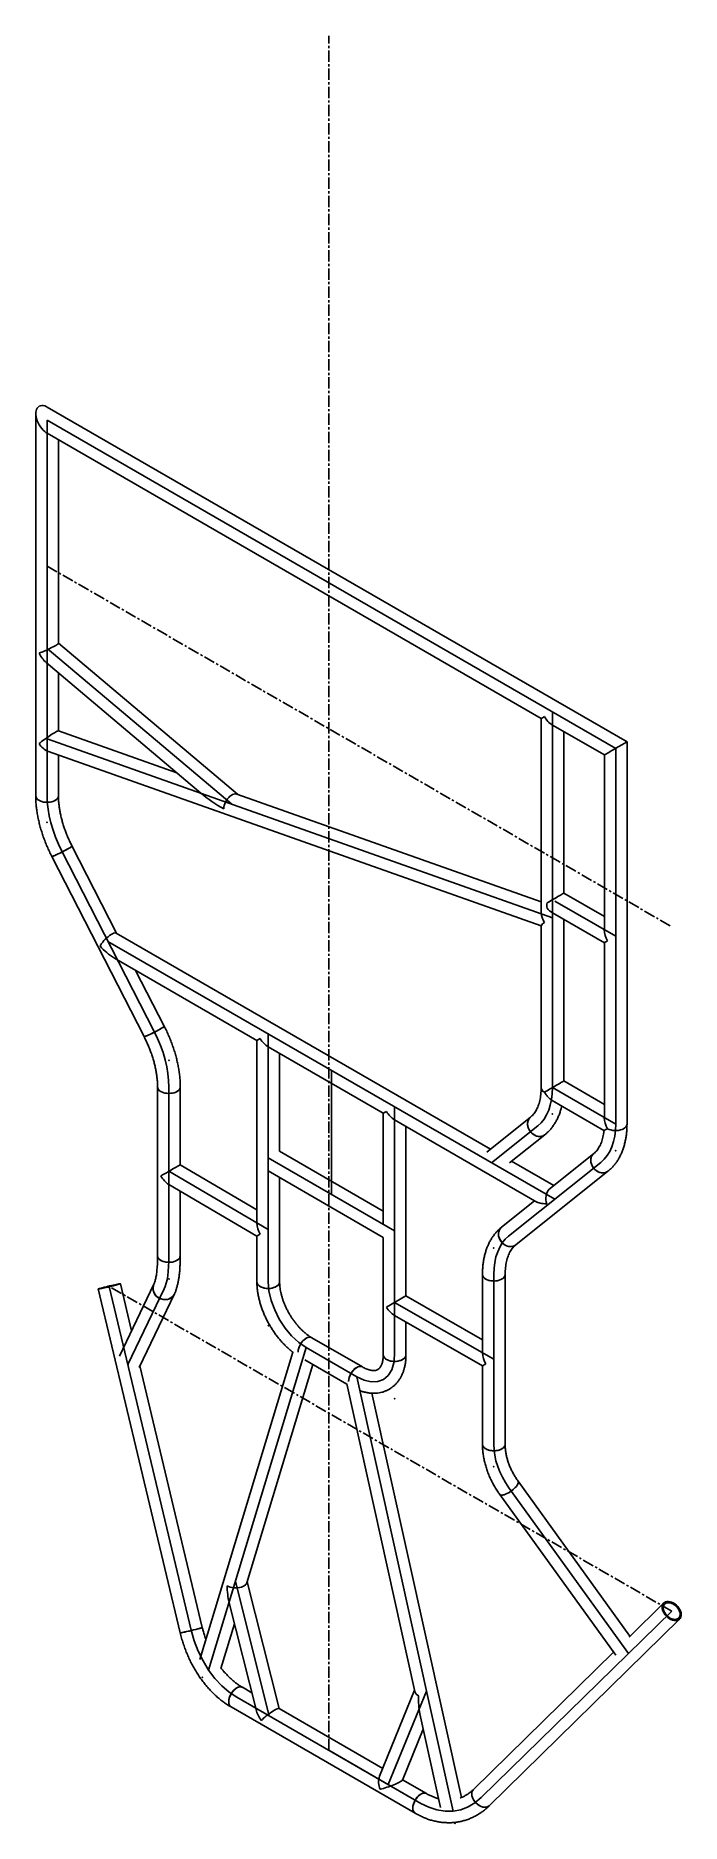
# Paper-space layout '_Isometric' of a CAD drawing. Header units: millimetres. Extents: x -328 to 394, y -82 to 1919.
import ezdxf

# ---------------------------------------------------------------- set-up
doc = ezdxf.new("R2010")
doc.units = ezdxf.units.MM
doc.header["$PDSIZE"] = -1
doc.linetypes.add('CENTERX2', pattern=[20.32, 12.7, -2.54, 2.54, -2.54])

psp = doc.layouts.new('_Isometric')

# ---------------------------------------------------------------- linework, layer by layer
at = {"color": 7, "linetype": 'CENTERX2'}
for p, q in [((0, 0), (0, 1918.9)), ((-315.3, 1325.4), (383.1, 922.2)), ((383.8, 155.8), (-245.7, 519.2))]:
    psp.add_line(p, q, dxfattribs=at)
at = {"color": 7, "linetype": 'Continuous', "lineweight": 25}
for p, q in [((333.8, 1128.7), (-315.3, 1503.4)), ((-328, 1496), (-328, 1068.3)), ((-315.3, 1474), (237.6, 1154.8)), ((-302.6, 1239), (-302.6, 1466.7)), ((-102.2, 1070), (-302.6, 1239)), ((-316.5, 1217.5), (-143.3, 1071.3)), ((-302.6, 1140.9), (-302.6, 1205.8)), ((-170.1, 1094), (-302.7, 1140.9)), ((237.6, 1154.8), (237.6, 937.8)), ((250.3, 1147.5), (308.4, 1114)), ((263, 959.3), (263, 1140.1)), ((333.8, 1128.7), (330, 1126.5)), ((333.8, 700.9), (333.8, 1128.7)), ((-313.9, 1117.9), (237.6, 922.8)), ((-302.6, 1068.3), (-302.6, 1113.9)), ((308.4, 1114), (308.4, 918.5)), ((237.6, 949.7), (-102.9, 1070.2)), ((-310.1, 1000.5), (-206.8, 798.8)), ((-237.6, 914.5), (-287.5, 1012.1)), ((308.4, 933.1), (263, 959.3)), ((237.6, 922.9), (237.6, 741.7)), ((250.3, 937.3), (308.4, 903.8)), ((263, 749.1), (263, 929.9)), ((181, 672.9), (-237.9, 914.7)), ((308.4, 903.8), (308.4, 708.3)), ((-239.9, 886.5), (-80.5, 794.5)), ((-184.2, 810.3), (-216.3, 872.9)), ((-76.8, 796.7), (-80.5, 794.5)), ((-80.5, 794.5), (-80.5, 590.2)), ((-67.8, 787.2), (60.9, 712.9)), ((-55.1, 670.4), (-55.1, 779.9)), ((-191.7, 742.5), (-191.7, 553.5)), ((-166.3, 655.3), (-166.3, 742.5)), ((308.4, 722.9), (263, 749.1)), ((250.1, 727.2), (308, 693.8)), ((64.7, 715), (60.9, 712.9)), ((60.9, 712.9), (60.9, 588.7)), ((73.6, 705.6), (232.9, 613.6)), ((225.9, 708.7), (176.9, 669.6)), ((86.3, 508.5), (86.3, 698.2)), ((202.4, 657.5), (241.7, 688.9)), ((60.9, 603.4), (-55.1, 670.4)), ((296.6, 667.9), (247.6, 628.8)), ((-80.5, 605), (-166.3, 655.3)), ((-67.8, 648.4), (60.9, 574.1)), ((-55.1, 524.2), (-55.1, 641)), ((251.7, 632.1), (204.6, 659.3)), ((209.2, 565.6), (312.4, 648.1)), ((-179, 633.3), (-80.5, 575.5)), ((-166.3, 553.5), (-166.3, 625.8)), ((230.4, 615), (193.3, 585.4)), ((-80.5, 575.5), (-80.5, 524.2)), ((60.9, 574.1), (60.9, 442.6)), ((-195.7, 521.8), (-234.3, 441.2)), ((-220.8, 469.5), (-233.3, 522.2)), ((172, 532.6), (172, 444.9)), ((197.4, 342.6), (197.4, 532.6)), ((-258, 516.3), (-166.4, 131.5)), ((-212.4, 428.3), (-172.8, 510.8)), ((86.3, 508.5), (64.7, 496)), ((172, 459.5), (86.3, 508.5)), ((73.7, 486.5), (172, 430.2)), ((37.6, 429.1), (-19, 461.7)), ((86.3, 442.6), (86.3, 479.3)), ((-40.2, 445.5), (-144.3, 101.5)), ((-141.6, 137.4), (-211.4, 430.3)), ((-91.7, 187.6), (-17.8, 431.7)), ((-27, 437), (20, 409.9)), ((172, 430.2), (172, 342.6)), ((20, 410), (96.3, 65.8)), ((148.6, -52.8), (48.3, 399.7)), ((337, 127.8), (211.9, 301.3)), ((191.3, 286.4), (321.2, 106.3)), ((-55.6, 46.7), (-91.4, 188.7)), ((-111.6, 165), (-81.5, 45.6)), ((374.9, 164.9), (336, 126.8)), ((-120.7, 91.6), (-105.6, 141.5)), ((179.6, -62.1), (392.7, 146.8)), ((318.6, 109.8), (161.8, -43.9)), ((-86.2, 64.4), (-96.7, 70.5)), ((96, 67.2), (56.8, -28.9)), ((-109.4, 48.5), (96.7, -70.5)), ((60.3, -20.2), (-55.7, 46.8)), ((101.8, 40.9), (125.1, -64)), ((82.4, -33.3), (105.6, 23.7)), ((109.4, -48.5), (82.5, -33))]:
    psp.add_line(p, q, dxfattribs=at)
at = {"color": 7, "linetype": 'Continuous'}
for p, q in [((-315.3, 1068.3), (-315.3, 1488.7)), ((321.1, 1121.3), (-315.3, 1488.7)), ((-315.3, 1233.1), (-108.6, 1058.8)), ((250.3, 741.7), (250.3, 1162.1)), ((-315.3, 1131.9), (250.3, 931.7)), ((321.1, 700.9), (321.1, 1121.3)), ((-298.8, 1006.3), (-195.5, 804.5)), ((321.1, 911.1), (252.9, 950.5)), ((252.9, 616.7), (-247.2, 905.4)), ((-67.8, 524.2), (-67.8, 801.9)), ((2.9, 622.2), (2.9, 761.1)), ((-179, 742.5), (-179, 553.5)), ((250.3, 741.7), (321.1, 700.9)), ((73.6, 720.2), (73.6, 442.6)), ((182.2, 657.6), (233.8, 698.8)), ((73.6, 581.4), (-67.8, 663)), ((-67.8, 582.8), (-179, 648)), ((304.5, 658), (201.2, 575.5)), ((184.7, 532.6), (184.7, 342.6)), ((-154, 134.4), (-245.7, 519.2)), ((-184.2, 516.3), (-224.8, 431.7)), ((73.6, 501.2), (184.7, 437.6)), ((-134.6, 89.8), (-25.4, 450.7)), ((31.2, 418.1), (-25.4, 450.7)), ((139, -68.1), (31.2, 418.1)), ((201.6, 293.9), (335.3, 108.4)), ((-66.6, 38.4), (-104.5, 189)), ((170.7, -53), (383.8, 155.8)), ((66.6, -38.4), (109.2, 66.1)), ((103, -59.5), (-103, 59.5)), ((0, 0), (103, -59.5))]:
    psp.add_line(p, q, dxfattribs=at)
at = {"color": 7, "linetype": 'Continuous', "lineweight": 25, "flags": 128}
for points in [[(-315.3, 1474), (-316.2, 1474.6), (-318, 1475.9), (-319.8, 1477.5), (-321.4, 1479.3), (-322.9, 1481.4), (-324.3, 1483.5), (-325.5, 1485.8), (-326.5, 1488.1), (-327.2, 1490.4), (-327.7, 1492.8), (-328, 1495), (-328, 1497.1), (-327.7, 1499), (-327.2, 1500.7), (-326.5, 1502.2), (-325.5, 1503.4), (-324.3, 1504.3), (-322.9, 1504.8), (-321.4, 1505.1), (-319.8, 1505), (-318, 1504.6), (-316.2, 1503.9), (-315.3, 1503.4)], [(-324.3, 1504.3), (-325.5, 1503.4), (-326.5, 1502.2), (-327.2, 1500.7), (-327.7, 1499), (-328, 1497.1), (-328, 1495), (-327.7, 1492.8), (-327.2, 1490.4), (-326.5, 1488.1), (-325.5, 1485.8), (-324.3, 1483.5), (-322.9, 1481.4), (-321.4, 1479.3), (-319.8, 1477.5), (-318, 1475.9), (-316.2, 1474.6), (-315.3, 1474)], [(-315.3, 1503.4), (-316.2, 1503.9), (-318, 1504.6), (-319.8, 1505), (-321.4, 1505.1), (-322.9, 1504.8), (-324.3, 1504.3)], [(-324.3, 1227.9), (-322.9, 1228.5), (-321.3, 1229.1), (-319.5, 1229.8), (-317.7, 1230.6), (-315.8, 1231.4), (-313.9, 1232.3), (-312.1, 1233.2), (-310.3, 1234.1), (-308.6, 1235), (-307.1, 1235.8), (-305.7, 1236.6), (-304.6, 1237.3), (-303.7, 1237.9), (-303.1, 1238.4), (-302.7, 1238.8), (-302.6, 1239)], [(-324.3, 1126.7), (-323, 1127.7), (-321.6, 1128.9), (-320, 1130.1), (-318.3, 1131.3), (-316.6, 1132.5), (-314.9, 1133.7), (-313.2, 1134.9), (-311.5, 1136.1), (-309.9, 1137.1), (-308.4, 1138.1), (-307, 1138.9), (-305.8, 1139.6), (-304.7, 1140.2), (-303.9, 1140.6), (-303.2, 1140.8), (-302.8, 1140.9), (-302.7, 1140.9)], [(241.4, 1157), (240.2, 1156.3), (239.2, 1155.7), (238.4, 1155.3), (237.9, 1155), (237.7, 1154.8), (237.6, 1154.8)], [(308.4, 1114), (308.4, 1114), (308.6, 1114.2), (309.2, 1114.4), (309.9, 1114.9), (310.9, 1115.4), (312.1, 1116.1), (313.4, 1116.9), (315, 1117.8), (316.6, 1118.8), (318.4, 1119.8), (320.2, 1120.8), (322, 1121.8), (323.8, 1122.9), (325.5, 1123.9), (327.1, 1124.8), (328.7, 1125.7), (330, 1126.5), (331.2, 1127.2), (332.2, 1127.8), (333, 1128.2), (333.5, 1128.5), (333.7, 1128.6), (333.8, 1128.7)], [(330, 1126.5), (328.7, 1125.7), (327.1, 1124.8), (325.5, 1123.9), (323.8, 1122.9), (322, 1121.8), (320.2, 1120.8), (318.4, 1119.8), (316.6, 1118.8), (315, 1117.8), (313.4, 1116.9), (312.1, 1116.1), (310.9, 1115.4), (309.9, 1114.9), (309.2, 1114.4), (308.6, 1114.2), (308.4, 1114), (308.4, 1114)], [(-302.6, 1068.3), (-302.6, 1068.2), (-302.9, 1066.9), (-303.5, 1065.7), (-304.4, 1064.6), (-305.6, 1063.6), (-307.2, 1062.7), (-308.9, 1062), (-310.9, 1061.5), (-312.9, 1061.1), (-315.1, 1061), (-317.2, 1061.1), (-319.3, 1061.3), (-321.3, 1061.8), (-323.1, 1062.5), (-324.7, 1063.4), (-326, 1064.3), (-327, 1065.4), (-327.7, 1066.6), (-328, 1067.8), (-328, 1068.3)], [(-306.4, 1063.1), (-308, 1062.3), (-309.9, 1061.7), (-311.9, 1061.3), (-314, 1061), (-316.1, 1061), (-318.3, 1061.2), (-320.3, 1061.6), (-322.2, 1062.2), (-323.9, 1062.9), (-325.4, 1063.8), (-326.6, 1064.9), (-327.4, 1066), (-327.9, 1067.2), (-328, 1068.3)], [(-102.9, 1070.2), (-103.6, 1070.4), (-104.9, 1070.5), (-106.3, 1070.2), (-107.7, 1069.6), (-109.2, 1068.8), (-110.7, 1067.7), (-112.1, 1066.3), (-113.4, 1064.7), (-114.6, 1063), (-115.6, 1061.1), (-116.5, 1059.2), (-117.1, 1057.3), (-117.5, 1055.4), (-117.6, 1053.6)], [(-310.1, 1000.5), (-310, 1000.4), (-309.7, 1000.5), (-309, 1000.6), (-308.1, 1001), (-306.8, 1001.5), (-305.4, 1002.1), (-303.7, 1002.9), (-301.9, 1003.7), (-300, 1004.6), (-298.1, 1005.6), (-296.2, 1006.6), (-294.4, 1007.6), (-292.7, 1008.5), (-291.2, 1009.4), (-289.9, 1010.2), (-288.8, 1010.9), (-288.1, 1011.4), (-287.6, 1011.8), (-287.5, 1012), (-287.5, 1012.1)], [(-310.1, 1000.5), (-309.9, 1000.4), (-309.4, 1000.5), (-308.6, 1000.8), (-307.5, 1001.2), (-306.1, 1001.8), (-304.6, 1002.5), (-302.8, 1003.3), (-301, 1004.2), (-299.1, 1005.1), (-297.2, 1006.1), (-295.3, 1007.1), (-293.5, 1008.1), (-291.9, 1009)], [(-291.9, 1009), (-290.5, 1009.8), (-289.3, 1010.5), (-288.4, 1011.2), (-287.8, 1011.6), (-287.5, 1011.9), (-287.5, 1012.1)], [(244.3, 948.4), (245.9, 949.4), (247.7, 950.4), (249.4, 951.4), (251.3, 952.5), (253, 953.5), (254.8, 954.5), (256.4, 955.5), (258, 956.3), (259.3, 957.1), (260.5, 957.8), (261.5, 958.4), (262.2, 958.8), (262.8, 959.1), (263, 959.3), (263, 959.3)], [(-256.1, 900.2), (-255.3, 901.6), (-254.3, 903.1), (-253.1, 904.6), (-251.7, 906.2), (-250.2, 907.7), (-248.6, 909.2), (-246.9, 910.6), (-245.3, 911.8), (-243.7, 912.9), (-242.2, 913.8), (-240.9, 914.4), (-239.7, 914.8), (-238.7, 914.9), (-238, 914.8), (-237.9, 914.7)], [(312.1, 905.9), (310.9, 905.3), (309.9, 904.7), (309.2, 904.3), (308.6, 904), (308.4, 903.8), (308.4, 903.8)], [(-184.2, 810.3), (-184.2, 810.3), (-184.3, 810.1), (-184.8, 809.7), (-185.6, 809.1), (-186.6, 808.5), (-187.9, 807.7), (-189.4, 806.8), (-191.1, 805.8), (-193, 804.9), (-194.9, 803.9), (-196.8, 802.9), (-198.7, 802), (-200.4, 801.1), (-202.1, 800.4), (-203.6, 799.7), (-204.8, 799.2), (-205.8, 798.9), (-206.4, 798.7), (-206.8, 798.7), (-206.8, 798.8)], [(-188.6, 807.2), (-190.3, 806.3), (-192, 805.4), (-193.9, 804.4), (-195.8, 803.4), (-197.7, 802.4), (-199.6, 801.5), (-201.3, 800.7), (-202.9, 800), (-204.2, 799.5), (-205.3, 799.1), (-206.1, 798.8), (-206.6, 798.7), (-206.8, 798.8)], [(-184.2, 810.3), (-184.2, 810.2), (-184.5, 809.9), (-185.1, 809.4), (-186, 808.8), (-187.2, 808.1), (-188.6, 807.2)], [(-191.7, 742.5), (-191.7, 742.3), (-191.5, 741.1), (-190.9, 739.9), (-189.9, 738.8), (-188.7, 737.8), (-187.2, 736.9), (-185.4, 736.2), (-183.5, 735.6), (-181.4, 735.3), (-179.3, 735.2), (-177.1, 735.3), (-175, 735.5), (-173, 736), (-171.2, 736.7), (-169.6, 737.5), (-168.3, 738.5), (-167.3, 739.6), (-166.6, 740.8), (-166.3, 742), (-166.3, 742.5)], [(-188, 737.3), (-186.3, 736.5), (-184.5, 735.9), (-182.4, 735.5), (-180.3, 735.2), (-178.2, 735.2), (-176, 735.4), (-174, 735.8), (-172.1, 736.3), (-170.4, 737.1), (-168.9, 738), (-167.8, 739.1), (-166.9, 740.2), (-166.4, 741.4), (-166.3, 742.5)], [(241.4, 736.6), (242.7, 737.4), (244.3, 738.2), (245.9, 739.2), (247.6, 740.2), (249.4, 741.2), (251.3, 742.3), (253, 743.3), (254.8, 744.3), (256.4, 745.3), (258, 746.1), (259.3, 746.9), (260.5, 747.6), (261.5, 748.2), (262.2, 748.6), (262.8, 748.9), (263, 749.1), (263, 749.1)], [(241.7, 688.9), (240.7, 688.2), (239.1, 687.5), (237.3, 687.1), (235.4, 687), (233.5, 687.3), (231.6, 687.9), (229.8, 688.8), (228, 690), (226.5, 691.5), (225.1, 693.2), (224, 695), (223.2, 697), (222.7, 699), (222.5, 701), (222.6, 702.9), (223.1, 704.7), (223.8, 706.4), (224.9, 707.8), (225.9, 708.7)], [(225.9, 708.7), (225.5, 708.4), (224.3, 707.1), (223.4, 705.6), (222.8, 703.8), (222.5, 701.9), (222.5, 700), (222.9, 698), (223.6, 696), (224.5, 694.1), (225.8, 692.3), (227.2, 690.7), (228.9, 689.4), (230.7, 688.3), (232.6, 687.5), (234.5, 687.1), (236.4, 687), (238.2, 687.2), (239.9, 687.8), (241.4, 688.7), (241.7, 688.9)], [(333.8, 700.9), (333.7, 700.3), (333.3, 699), (332.6, 697.8), (331.5, 696.7), (330, 695.7), (328.3, 694.9), (326.4, 694.3), (324.3, 693.8), (322.2, 693.6), (320, 693.6), (317.8, 693.8), (315.7, 694.3), (313.8, 694.9), (312.1, 695.7)], [(312.1, 695.7), (313.8, 694.9), (315.7, 694.3), (317.8, 693.8), (320, 693.6), (322.2, 693.6), (324.3, 693.8), (326.4, 694.3), (328.3, 694.9), (330, 695.7), (331.5, 696.7), (332.6, 697.8), (333.3, 699), (333.7, 700.3), (333.8, 700.9)], [(296.6, 667.9), (296.2, 667.6), (295, 666.3), (294.1, 664.8), (293.5, 663), (293.2, 661.1), (293.3, 659.2), (293.6, 657.1), (294.3, 655.2), (295.2, 653.3), (296.5, 651.5), (297.9, 649.9), (299.6, 648.6), (301.4, 647.5), (303.3, 646.7), (305.2, 646.3), (307.1, 646.2), (308.9, 646.4), (310.6, 647), (312.1, 647.8), (312.4, 648.1)], [(312.4, 648.1), (311.4, 647.4), (309.8, 646.6), (308, 646.2), (306.1, 646.2), (304.2, 646.5), (302.3, 647.1), (300.5, 648), (298.7, 649.2), (297.2, 650.7), (295.8, 652.4), (294.7, 654.2), (293.9, 656.2), (293.4, 658.2), (293.2, 660.1), (293.3, 662.1), (293.8, 663.9), (294.5, 665.5), (295.6, 667), (296.6, 667.9)], [(247.6, 628.8), (246.6, 627.9), (245.4, 626.4), (244.5, 624.6), (243.7, 622.6), (243.2, 620.5), (243, 618.3), (243, 616), (243.3, 613.7), (243.9, 611.6)], [(243.9, 611.6), (241.9, 611.7), (240, 611.8), (238.2, 612.1), (236.6, 612.4), (235.3, 612.7), (234.1, 613.1), (233.1, 613.5), (232.9, 613.6)], [(209.2, 565.6), (208.1, 564.9), (206.5, 564.1), (204.7, 563.7), (202.9, 563.7), (201, 564), (199, 564.6), (197.2, 565.5), (195.5, 566.7), (193.9, 568.2), (192.6, 569.9), (191.5, 571.7), (190.6, 573.6), (190.1, 575.6), (189.9, 577.6), (190.1, 579.6), (190.5, 581.4), (191.3, 583), (192.3, 584.5), (193.3, 585.4)], [(193.3, 585.4), (192.9, 585.1), (191.8, 583.8), (190.9, 582.2), (190.3, 580.5), (190, 578.6), (190, 576.7), (190.3, 574.6), (191, 572.7), (192, 570.8), (193.2, 569), (194.7, 567.4), (196.3, 566.1), (198.1, 565), (200, 564.2), (201.9, 563.8), (203.8, 563.7), (205.6, 563.9), (207.3, 564.5), (208.9, 565.3), (209.2, 565.6)], [(-166.3, 553.5), (-166.3, 553), (-166.6, 551.8), (-167.3, 550.6), (-168.3, 549.5), (-169.6, 548.5), (-171.2, 547.7), (-173, 547), (-175, 546.5), (-177.1, 546.2), (-179.3, 546.1), (-181.4, 546.3), (-183.5, 546.6), (-185.4, 547.2), (-187.2, 547.9), (-188.7, 548.8), (-189.9, 549.8), (-190.9, 550.9), (-191.5, 552.1), (-191.7, 553.3), (-191.7, 553.5)], [(-166.3, 553.5), (-166.4, 552.4), (-166.9, 551.2), (-167.8, 550), (-168.9, 549), (-170.4, 548.1), (-172.1, 547.3), (-174, 546.7), (-176, 546.3), (-178.2, 546.2), (-180.3, 546.2), (-182.4, 546.4), (-184.5, 546.9), (-186.3, 547.5), (-188, 548.3)], [(-253.1, 517.7), (-254.7, 517.3), (-256, 517), (-257, 516.7), (-257.6, 516.5), (-258, 516.3), (-258, 516.3), (-257.6, 516.3), (-256.9, 516.4), (-255.8, 516.6), (-254.5, 516.9), (-252.9, 517.2), (-251.1, 517.6), (-249.1, 518), (-247.1, 518.5), (-245, 519), (-242.9, 519.5), (-240.9, 520), (-239.1, 520.5), (-237.4, 520.9), (-236, 521.3), (-234.8, 521.6), (-234, 521.9), (-233.5, 522.1), (-233.3, 522.2), (-233.5, 522.2), (-234.1, 522.1), (-234.9, 522), (-236.1, 521.7), (-237.6, 521.4), (-239.3, 521), (-241.2, 520.6), (-243.2, 520.2), (-245.3, 519.7), (-247.4, 519.2), (-249.4, 518.7), (-251.3, 518.2), (-253.1, 517.7)], [(-252.2, 517.9), (-253.6, 517.5), (-254.8, 517.2), (-255.7, 517), (-256.2, 516.8), (-256.4, 516.7), (-256.3, 516.6), (-255.9, 516.7), (-255.1, 516.8), (-254, 517), (-252.6, 517.3), (-251, 517.7), (-249.3, 518.1), (-247.4, 518.5), (-245.4, 519), (-243.5, 519.4), (-241.7, 519.9), (-239.9, 520.3), (-238.4, 520.7), (-237.1, 521.1), (-236, 521.4), (-235.3, 521.6), (-234.9, 521.7), (-234.9, 521.8), (-235.2, 521.8), (-235.8, 521.7), (-236.8, 521.5), (-238, 521.3), (-239.5, 521), (-241.2, 520.6), (-243, 520.2), (-244.9, 519.7), (-246.8, 519.3), (-248.7, 518.8), (-250.5, 518.3), (-252.2, 517.9)], [(-195.7, 521.8), (-196.1, 520.8), (-196.6, 518.8), (-196.8, 516.8), (-196.6, 514.8), (-196, 512.8), (-195.1, 511), (-193.9, 509.2), (-192.4, 507.7), (-190.6, 506.4), (-188.7, 505.4), (-186.7, 504.8), (-184.6, 504.4), (-182.5, 504.4), (-180.4, 504.7), (-178.4, 505.4), (-176.6, 506.4)], [(-195.7, 521.8), (-195.7, 521.7), (-196.4, 519.8), (-196.7, 517.8), (-196.7, 515.8), (-196.3, 513.8), (-195.6, 511.9), (-194.5, 510.1), (-193.2, 508.4), (-191.5, 507), (-189.7, 505.9), (-187.7, 505.1), (-185.6, 504.5), (-183.5, 504.4), (-181.4, 504.5), (-179.4, 505), (-177.5, 505.9), (-175.8, 507), (-174.4, 508.4), (-173.2, 510), (-172.8, 510.8)], [(-80.5, 524.2), (-80.5, 523.8), (-80.1, 522.5), (-79.5, 521.4), (-78.5, 520.3), (-77.1, 519.3), (-75.6, 518.4), (-73.7, 517.8), (-71.8, 517.3), (-69.7, 517), (-67.5, 516.9), (-65.4, 517), (-63.3, 517.4), (-61.4, 517.9), (-59.6, 518.6), (-58.1, 519.5), (-56.8, 520.5), (-55.9, 521.6), (-55.3, 522.8), (-55.1, 524.1), (-55.1, 524.2)], [(-55.1, 524.2), (-55.1, 523.8), (-55.4, 522.5), (-56.1, 521.4), (-57.1, 520.3), (-58.4, 519.3), (-60, 518.4), (-61.8, 517.8), (-63.8, 517.3), (-65.9, 517), (-68.1, 516.9), (-70.2, 517), (-72.3, 517.4), (-74.2, 517.9), (-76, 518.6), (-77.5, 519.5), (-78.7, 520.5), (-79.7, 521.6), (-80.3, 522.8), (-80.5, 524.1), (-80.5, 524.2)], [(197.4, 532.5), (197.4, 532.1), (197.1, 530.9), (196.4, 529.7), (195.4, 528.6), (194.1, 527.6), (192.5, 526.8), (190.7, 526.1), (188.7, 525.6), (186.6, 525.3), (184.4, 525.2), (182.3, 525.4), (180.2, 525.7), (178.3, 526.2), (176.5, 526.9), (175, 527.8), (173.7, 528.8), (172.8, 530), (172.2, 531.2), (172, 532.4), (172, 532.6)], [(175.7, 527.4), (177.4, 526.6), (179.2, 525.9), (181.2, 525.5), (183.4, 525.3), (185.5, 525.2), (187.6, 525.4), (189.7, 525.8), (191.6, 526.4), (193.3, 527.2), (194.7, 528.1), (195.9, 529.1), (196.8, 530.3), (197.3, 531.5), (197.4, 532.6)], [(-34.3, 445.5), (-34.3, 446.9), (-33.9, 448.8), (-33.4, 450.8), (-32.6, 452.7), (-31.6, 454.6), (-30.4, 456.4), (-29.1, 458.1), (-27.6, 459.5), (-26.1, 460.6), (-24.6, 461.5), (-23.1, 462.1), (-21.7, 462.3), (-20.3, 462.2), (-19.1, 461.8), (-19, 461.7)], [(86.3, 442.6), (86.3, 442.1), (86, 440.9), (85.3, 439.7), (84.3, 438.6), (83, 437.6), (81.4, 436.8), (79.6, 436.1), (77.6, 435.6), (75.5, 435.3), (73.4, 435.3), (71.2, 435.4), (69.2, 435.7), (67.2, 436.3), (65.5, 437), (63.9, 437.9), (62.7, 438.9), (61.8, 440), (61.2, 441.2), (60.9, 442.4), (60.9, 442.6)], [(86.3, 442.6), (86.2, 441.5), (85.7, 440.3), (84.9, 439.2), (83.7, 438.1), (82.2, 437.2), (80.5, 436.4), (78.6, 435.8), (76.6, 435.5), (74.4, 435.3), (72.3, 435.3), (70.2, 435.5), (68.2, 436), (66.3, 436.6), (64.7, 437.4)], [(37.6, 429.1), (36.6, 429.5), (35.3, 429.7), (33.8, 429.5), (32.4, 429), (30.8, 428.2), (29.3, 427.1), (27.9, 425.8), (26.5, 424.2), (25.3, 422.5), (24.2, 420.6), (23.4, 418.6), (22.7, 416.7), (22.4, 414.7), (22.2, 412.9)], [(197.4, 342.6), (197.4, 342.1), (197.1, 340.9), (196.4, 339.7), (195.4, 338.6), (194.1, 337.6), (192.5, 336.8), (190.7, 336.1), (188.7, 335.6), (186.6, 335.3), (184.4, 335.3), (182.3, 335.4), (180.2, 335.7), (178.3, 336.3), (176.5, 337), (175, 337.9), (173.7, 338.9), (172.8, 340), (172.2, 341.2), (172, 342.4), (172, 342.6)], [(172, 342.6), (172, 342.1), (172.3, 340.9), (173, 339.7), (174, 338.6), (175.3, 337.6), (176.9, 336.8), (178.7, 336.1), (180.7, 335.6), (182.8, 335.3), (185, 335.3), (187.1, 335.4), (189.2, 335.7), (191.1, 336.3), (192.9, 337), (194.4, 337.9), (195.7, 338.9), (196.6, 340), (197.2, 341.2), (197.4, 342.4), (197.4, 342.6)], [(191.3, 286.4), (191.3, 286.4), (191.9, 285.9), (192.8, 285.6), (194, 285.6), (195.3, 285.8), (196.9, 286.2), (198.6, 286.9), (200.3, 287.7), (202.1, 288.7), (203.9, 289.9), (205.6, 291.2), (207.2, 292.6), (208.7, 294), (209.9, 295.4), (210.9, 296.7), (211.7, 298), (212.1, 299.2), (212.2, 300.2), (212.1, 301), (211.9, 301.3)], [(211.9, 301.3), (212.2, 300.6), (212.2, 299.7), (211.9, 298.6), (211.3, 297.4), (210.5, 296.1), (209.3, 294.7)], [(209.3, 294.7), (208, 293.3), (206.5, 291.9), (204.8, 290.6), (203, 289.3), (201.2, 288.2), (199.4, 287.3), (197.7, 286.5), (196.1, 286), (194.6, 285.6), (193.4, 285.6), (192.4, 285.7), (191.6, 286.1), (191.3, 286.4)], [(-113.8, 184), (-112.2, 183.2), (-110.3, 182.6), (-108.3, 182.1), (-106.2, 181.8), (-104.1, 181.7), (-101.9, 181.8), (-99.9, 182.1), (-97.9, 182.6), (-96.2, 183.3), (-94.6, 184.1), (-93.4, 185.1), (-92.4, 186.1), (-91.8, 187.3), (-91.7, 187.6)], [(391.2, 145.8), (389.8, 145.3), (388.3, 145.1), (386.6, 145.2), (384.8, 145.6), (383, 146.3), (381.2, 147.3), (379.4, 148.5), (377.9, 150), (376.4, 151.6), (375.2, 153.3), (374.3, 155.2), (373.6, 157), (373.2, 158.8), (373.1, 160.5), (373.3, 162.1), (373.8, 163.5), (374.6, 164.6), (375.7, 165.6), (377, 166.2), (378.5, 166.6), (380.2, 166.6), (381.9, 166.3), (383.7, 165.8), (385.5, 164.9), (387.3, 163.8), (389, 162.5), (390.5, 160.9), (391.8, 159.2), (392.9, 157.5), (393.7, 155.6), (394.2, 153.8), (394.5, 152.1), (394.4, 150.4), (394, 148.9), (393.4, 147.6), (392.4, 146.6), (391.2, 145.8)], [(390.3, 147), (389, 146.6), (387.5, 146.4), (385.9, 146.6), (384.3, 147), (382.6, 147.7), (381, 148.7), (379.4, 149.9), (378, 151.4), (376.8, 152.9), (375.8, 154.6), (375.1, 156.2), (374.6, 157.9), (374.4, 159.5), (374.6, 161), (375, 162.3), (375.7, 163.5), (376.7, 164.3), (377.9, 164.9), (379.3, 165.2), (380.8, 165.2), (382.5, 164.9), (384.1, 164.4), (385.8, 163.5), (387.4, 162.4), (388.9, 161.1), (390.2, 159.6), (391.3, 158), (392.2, 156.3), (392.8, 154.6), (393.1, 153), (393.1, 151.4), (392.8, 150), (392.3, 148.8), (391.4, 147.8), (390.3, 147)], [(-166.4, 131.5), (-166.3, 131.5), (-165.9, 131.5), (-165.2, 131.6), (-164.2, 131.8), (-162.8, 132.1), (-161.2, 132.4), (-159.4, 132.8), (-157.5, 133.3), (-155.4, 133.7), (-153.3, 134.2), (-151.3, 134.7), (-149.3, 135.2), (-147.4, 135.7), (-145.7, 136.1), (-144.3, 136.5), (-143.1, 136.8), (-142.3, 137.1), (-141.8, 137.3), (-141.6, 137.4)], [(-109.4, 48.5), (-109.8, 48.7), (-110.7, 49.6), (-111.4, 50.8), (-111.8, 52.2), (-112, 53.9), (-111.9, 55.7), (-111.6, 57.6), (-111, 59.5), (-110.2, 61.5), (-109.2, 63.4), (-108.1, 65.2), (-106.7, 66.8), (-105.3, 68.2), (-103.8, 69.4), (-102.3, 70.2), (-100.8, 70.8), (-99.3, 71.1), (-98, 71), (-96.8, 70.6), (-96.7, 70.5)], [(-103, 69.8), (-104.5, 68.8), (-106, 67.5), (-107.4, 66), (-108.7, 64.3), (-109.8, 62.4), (-110.7, 60.5), (-111.4, 58.5), (-111.8, 56.6), (-112, 54.7), (-111.9, 53), (-111.6, 51.5), (-111, 50.2), (-110.2, 49.1), (-109.4, 48.5)], [(-55.7, 46.8), (-56.1, 46.9), (-56.8, 46.8), (-57.7, 46.5), (-58.8, 45.9), (-60.1, 45.2), (-61.6, 44.4), (-63.2, 43.3), (-64.9, 42.2), (-66.6, 41), (-68.4, 39.7), (-70.1, 38.4), (-71.7, 37), (-73.1, 35.8), (-74.4, 34.5), (-75.6, 33.4)], [(82.4, -33.3), (82.2, -33.6), (81.8, -34), (81.1, -34.6), (80.2, -35.1), (79, -35.8), (77.7, -36.4), (76.2, -37.2), (74.6, -37.9), (72.8, -38.6), (70.9, -39.3), (69, -40.1), (67, -40.8), (65, -41.4), (63, -42), (61.1, -42.6), (59.3, -43.1), (57.6, -43.5), (57.6, -43.5)], [(109.4, -48.5), (109.2, -48.4), (108.1, -48), (106.7, -47.9), (105.3, -48.1), (103.8, -48.7), (102.3, -49.6), (100.8, -50.7), (99.3, -52.2), (98, -53.8), (96.8, -55.6), (95.8, -57.5), (95, -59.4), (94.4, -61.4), (94.1, -63.3), (94.1, -65.1), (94.2, -66.7), (94.7, -68.2), (95.4, -69.3), (96.3, -70.2), (96.7, -70.5)], [(103, -49.1), (101.5, -50.1), (100, -51.4), (98.6, -53), (97.4, -54.7), (96.3, -56.5), (95.4, -58.5), (94.7, -60.4), (94.2, -62.4), (94.1, -64.2), (94.1, -65.9), (94.4, -67.5), (95, -68.8), (95.8, -69.8), (96.7, -70.5)], [(179.6, -62.1), (178.7, -62.7), (177.4, -63.4), (175.9, -63.7), (174.3, -63.8), (172.5, -63.5), (170.7, -62.9), (168.9, -62.1), (167.2, -60.9), (165.5, -59.6), (164, -58.1), (162.7, -56.4), (161.6, -54.6), (160.8, -52.8), (160.2, -50.9), (160, -49.2), (160, -47.5), (160.4, -46), (161.1, -44.7), (161.8, -43.9)], [(178.1, -63.1), (176.7, -63.6), (175.1, -63.8), (173.4, -63.7), (171.6, -63.2), (169.8, -62.5), (168, -61.5), (166.3, -60.3), (164.7, -58.8), (163.3, -57.2), (162.1, -55.5), (161.1, -53.7), (160.5, -51.9), (160.1, -50.1), (160, -48.3), (160.2, -46.8), (160.7, -45.4), (161.5, -44.2), (161.8, -43.9)], [(179.6, -62.1), (179.3, -62.3), (178.1, -63.1)]]:
    psp.add_lwpolyline(points, dxfattribs=at)
at = {"color": 7, "linetype": 'Continuous', "flags": 128}
for points in [[(-315.3, 1068.3), (-315.1, 1061), (-314.3, 1053.5), (-312.9, 1045.8), (-311.1, 1037.9), (-308.7, 1030), (-305.9, 1022), (-302.6, 1014.1), (-298.8, 1006.3)], [(-195.5, 804.5), (-191.8, 796.7), (-188.5, 788.8), (-185.6, 780.8), (-183.2, 772.9), (-181.4, 765), (-180.1, 757.3), (-179.3, 749.8), (-179, 742.5)], [(250.3, 741.7), (250.1, 734.8), (249.3, 728.2), (247.9, 722), (246.1, 716.3), (243.7, 711.1), (240.9, 706.4), (237.6, 702.3), (233.8, 698.8)], [(321.1, 700.9), (320.8, 694), (320, 687.4), (318.6, 681.2), (316.8, 675.5), (314.4, 670.2), (311.6, 665.6), (308.3, 661.5), (304.5, 658)], [(201.2, 575.5), (197.5, 572), (194.2, 567.9), (191.3, 563.2), (189, 558), (187.1, 552.3), (185.8, 546.1), (185, 539.5), (184.7, 532.6)], [(-179, 553.5), (-179.1, 547.3), (-179.3, 541.5), (-179.7, 536.1), (-180.3, 531.2), (-181.1, 526.7), (-182, 522.7), (-183, 519.2), (-184.2, 516.3)], [(-67.8, 524.2), (-67, 514.2), (-64.6, 503.6), (-60.6, 492.9), (-55.4, 482.4), (-48.9, 472.6), (-41.6, 463.9), (-33.6, 456.5), (-25.4, 450.7)], [(73.6, 442.6), (72.8, 433.5), (70.4, 425.7), (66.5, 419.5), (61.2, 415.1), (54.8, 412.7), (47.4, 412.4), (39.5, 414.3), (31.2, 418.1)], [(184.7, 342.6), (185, 336.4), (185.8, 330.2), (187.1, 324), (189, 317.8), (191.4, 311.6), (194.3, 305.6), (197.7, 299.6), (201.6, 293.9)], [(-154, 134.4), (-150.6, 122.5), (-146.2, 110.9), (-140.8, 100), (-134.6, 89.8), (-127.5, 80.5), (-119.9, 72.3), (-111.7, 65.2), (-103, 59.5)], [(170.7, -53), (163.6, -58.9), (155.9, -63.4), (147.6, -66.5), (139, -68.1), (130.1, -68.2), (121, -66.8), (111.9, -63.8), (103, -59.5)]]:
    psp.add_lwpolyline(points, dxfattribs=at)
at = {"color": 7, "linetype": 'Continuous', "lineweight": 25}
for centre, radius, start, end in [((-295.3, 1241.5), 32, 205.0442, 228.5996), ((263.8, 1169.2), 25.6, 208.6611, 238.2398), ((-305.7, 1138.2), 21.9, 211.716, 248.0292), ((-309, 1069), 6.41, 294.4756, 354.2042), ((-17.9, 1224.8), 198.2, 230.7531, 239.7826), ((255.8, 945.5), 11.9, 165.7175, 194.2825), ((262.1, 956.9), 22.8, 218.7277, 239.1052), ((258.5, 938.5), 20.8, 181.8283, 214.8133), ((248.8, 915.3), 13.5, 123.6437, 146.1117), ((333.9, 919.2), 25.6, 181.7624, 211.339), ((-204, 945.6), 69.1, 221.076, 238.7521), ((-54.3, 808.9), 25.6, 208.6611, 238.2398), ((-185.3, 743.2), 6.41, 185.7958, 245.5244), ((244.1, 742.4), 6.48, 186.1109, 244.9562), ((244, 742.4), 6.36, 185.5567, 245.6395), ((87.1, 727.3), 25.6, 208.6611, 238.2398), ((333.9, 709), 25.6, 181.7624, 211.339), ((-1154.8, 2350.1), 1962, 299.5224, 300.2527), ((-165.3, 655.1), 25.8, 208.5342, 237.8821), ((-54.7, 591), 25.8, 181.7561, 211.2031), ((-166.7, 733.3), 179.8, 298.6742, 300.0343), ((-185.5, 554), 6.25, 184.9188, 246.3775), ((178.4, 533.2), 6.41, 185.7958, 245.5244), ((-182.8, 515.6), 11.1, 303.5975, 334.2647), ((87, 508.2), 25.5, 208.7287, 238.4315), ((-15.1, 444.8), 19.3, 122.2306, 177.968), ((-21.6, 455.9), 6.4, 65.6932, 125.5251), ((67.2, 443.1), 6.24, 184.8148, 246.3873), ((197.5, 445.7), 25.5, 181.7659, 211.4114), ((41.5, 412.2), 19.3, 122.2306, 177.968), ((34.9, 423.2), 6.41, 65.7938, 125.5166), ((335.6, 155.2), 320, 119.9757, 120.7477), ((-25.2, 184.7), 88.6, 180.4216, 192.8143), ((-196.4, 312.6), 183.5, 279.4281, 285.7671), ((-152.4, 164.7), 29.4, 281.587, 291.5684), ((-99.3, 64.6), 6.4, 65.721, 125.5228), ((104.2, 68.2), 8.23, 196.8709, 243.8003), ((181.9, 56), 81.5, 176.6501, 190.7358), ((-45.8, 55.4), 37, 195.3382, 216.4772), ((74.7, -35.2), 19, 160.6069, 205.8756), ((106.8, -54.3), 6.41, 65.7938, 125.5166)]:
    psp.add_arc(centre, radius, start, end, dxfattribs=at)
for points, knots in [([(-328, 1068.3), (-328, 1067.4), (-328, 1064.8), (-327.8, 1060.4), (-327.3, 1055.1), (-326.6, 1049.7), (-325.6, 1044.3), (-324.4, 1038.8), (-323, 1033.3), (-321.4, 1027.8), (-319.6, 1022.3), (-317.5, 1016.9), (-315.3, 1011.4), (-312.8, 1005.9), (-311, 1002.3), (-310.1, 1000.5)], [0, 0, 0, 0, 0.042789, 0.122773, 0.202685, 0.282527, 0.362276, 0.441921, 0.521459, 0.600894, 0.680234, 0.759489, 0.838672, 0.917798, 1, 1, 1, 1]), ([(-287.5, 1012.1), (-287.9, 1012.9), (-289.1, 1015.2), (-291, 1019.2), (-293, 1024), (-294.9, 1028.8), (-296.5, 1033.5), (-298, 1038.3), (-299.3, 1043), (-300.4, 1047.6), (-301.2, 1052.2), (-301.9, 1056.6), (-302.4, 1060.9), (-302.6, 1064.9), (-302.6, 1067.3), (-302.6, 1068.3)], [0, 0, 0, 0, 0.04259, 0.124485, 0.206329, 0.288091, 0.36975, 0.451285, 0.532676, 0.613904, 0.694953, 0.775809, 0.856462, 0.936912, 1, 1, 1, 1]), ([(-166.3, 742.5), (-166.3, 743.4), (-166.3, 746), (-166.5, 750.5), (-167, 755.8), (-167.7, 761.1), (-168.7, 766.6), (-169.9, 772), (-171.3, 777.5), (-172.9, 783), (-174.8, 788.5), (-176.8, 794), (-179, 799.4), (-181.5, 804.9), (-183.3, 808.5), (-184.2, 810.3)], [0, 0, 0, 0, 0.042789, 0.122773, 0.202685, 0.282527, 0.362276, 0.441921, 0.521459, 0.600894, 0.680234, 0.759489, 0.838672, 0.917798, 1, 1, 1, 1]), ([(-206.8, 798.8), (-206.4, 797.9), (-205.2, 795.6), (-203.4, 791.6), (-201.3, 786.8), (-199.5, 782.1), (-197.8, 777.3), (-196.3, 772.5), (-195, 767.8), (-194, 763.2), (-193.1, 758.7), (-192.4, 754.2), (-192, 749.9), (-191.7, 746), (-191.7, 743.6), (-191.7, 742.5)], [0, 0, 0, 0, 0.04259, 0.124485, 0.206329, 0.288091, 0.36975, 0.451285, 0.532676, 0.613904, 0.694953, 0.775809, 0.856462, 0.936912, 1, 1, 1, 1]), ([(237.6, 741.7), (237.6, 741.1), (237.6, 739), (237.5, 735.8), (237.1, 732.2), (236.5, 728.8), (235.8, 725.5), (234.9, 722.5), (233.8, 719.8), (232.6, 717.2), (231.3, 714.9), (229.9, 712.8), (228.3, 710.9), (226.9, 709.6), (226.1, 708.9), (225.9, 708.7)], [0, 0, 0, 0, 0.042912, 0.12485, 0.206658, 0.288427, 0.370233, 0.452228, 0.534629, 0.617735, 0.70195, 0.787806, 0.875971, 0.967212, 1, 1, 1, 1]), ([(250.1, 727.3), (249.6, 727.6), (248.2, 728.4), (246.1, 730.2), (243.7, 733), (242.2, 735.2), (241.4, 736.6), (241.4, 736.6)], [0, 0, 0, 0, 0.143324, 0.390198, 0.644082, 0.998289, 1, 1, 1, 1]), ([(241.7, 688.9), (242.3, 689.4), (243.9, 690.7), (246.4, 693), (249, 696), (251.3, 699.1), (253.5, 702.5), (255.5, 706.1), (257.3, 710), (258.8, 714.1), (260, 717.8), (260.5, 720.2), (260.8, 721.1)], [0, 0, 0, 0, 0.0645026, 0.169502, 0.2749542, 0.3812764, 0.4886669, 0.597258, 0.7071055, 0.8181866, 0.9304069, 1, 1, 1, 1]), ([(312.4, 648.1), (313, 648.6), (314.6, 649.9), (317.1, 652.2), (319.7, 655.1), (322.1, 658.3), (324.3, 661.7), (326.2, 665.3), (328, 669.2), (329.5, 673.2), (330.9, 677.5), (331.9, 682), (332.8, 686.6), (333.4, 691.4), (333.7, 696.2), (333.7, 699.4), (333.8, 700.9)], [0, 0, 0, 0, 0.043243, 0.113634, 0.184329, 0.255607, 0.327602, 0.400401, 0.474043, 0.548512, 0.623744, 0.699639, 0.776073, 0.852912, 0.93003, 1, 1, 1, 1]), ([(308, 693.8), (307.9, 693), (307.7, 691), (307.2, 688), (306.5, 684.7), (305.6, 681.7), (304.5, 678.9), (303.4, 676.4), (302, 674.1), (300.6, 672), (299, 670.1), (297.6, 668.8), (296.8, 668.1), (296.6, 667.9)], [0, 0, 0, 0, 0.063828, 0.160319, 0.256853, 0.35361, 0.450846, 0.548914, 0.648291, 0.749604, 0.853642, 0.961309, 1, 1, 1, 1]), ([(312.1, 695.7), (312.1, 695.7), (311.4, 695.3), (310.1, 694.6), (308.9, 694), (308.2, 693.8), (308.1, 693.8), (308.1, 693.8)], [0, 0, 0, 0, 0.001646, 0.309064, 0.625463, 0.84919, 1, 1, 1, 1]), ([(308.1, 693.8), (308.1, 693.8), (308.2, 693.7), (308.8, 694), (310.1, 694.6), (311.3, 695.3), (312.1, 695.7), (312.1, 695.7)], [0, 0, 0, 0, 0.1230267, 0.394738, 0.6741326, 0.9983549, 1, 1, 1, 1]), ([(193.3, 585.4), (192.7, 584.9), (191.1, 583.6), (188.7, 581.3), (186.1, 578.3), (183.7, 575.2), (181.5, 571.8), (179.5, 568.2), (177.8, 564.3), (176.2, 560.3), (174.9, 556), (173.8, 551.5), (173, 546.9), (172.4, 542.1), (172.1, 537.3), (172, 534.1), (172, 532.6)], [0, 0, 0, 0, 0.043243, 0.113634, 0.184329, 0.255607, 0.327602, 0.400401, 0.474043, 0.548512, 0.623744, 0.699639, 0.776073, 0.852912, 0.93003, 1, 1, 1, 1]), ([(197.4, 532.6), (197.4, 533.2), (197.4, 535.3), (197.6, 538.5), (198, 542.1), (198.5, 545.5), (199.3, 548.8), (200.2, 551.8), (201.2, 554.5), (202.4, 557.1), (203.7, 559.4), (205.2, 561.5), (206.8, 563.4), (208.1, 564.7), (209, 565.4), (209.2, 565.6)], [0, 0, 0, 0, 0.042912, 0.12485, 0.206658, 0.288427, 0.370233, 0.452228, 0.534629, 0.617735, 0.70195, 0.787806, 0.875971, 0.967212, 1, 1, 1, 1]), ([(-191.7, 553.5), (-191.7, 552.7), (-191.7, 550.6), (-191.8, 547.1), (-191.9, 543.3), (-192.2, 539.7), (-192.5, 536.4), (-192.8, 533.3), (-193.3, 530.6), (-193.7, 528.2), (-194.2, 526.1), (-194.7, 524.4), (-195.2, 523), (-195.5, 522.2), (-195.7, 521.9), (-195.7, 521.8)], [0, 0, 0, 0, 0.048122, 0.138014, 0.22741, 0.316135, 0.404047, 0.490975, 0.576714, 0.66102, 0.743616, 0.824198, 0.90246, 0.978134, 1, 1, 1, 1]), ([(-172.8, 510.8), (-172.5, 511.3), (-171.8, 512.9), (-170.8, 515.6), (-169.8, 519.1), (-168.9, 522.9), (-168.1, 526.8), (-167.5, 531), (-167, 535.2), (-166.7, 539.6), (-166.5, 544.2), (-166.3, 548.8), (-166.3, 552), (-166.3, 553.5)], [0, 0, 0, 0, 0.049195, 0.146355, 0.246792, 0.347841, 0.446834, 0.543597, 0.638492, 0.731924, 0.824222, 0.915641, 1, 1, 1, 1]), ([(-80.5, 524.2), (-80.5, 523.5), (-80.5, 521.3), (-80.2, 517.7), (-79.7, 513.3), (-79, 508.9), (-78, 504.4), (-76.8, 500), (-75.3, 495.6), (-73.7, 491.2), (-71.9, 486.8), (-69.8, 482.5), (-67.6, 478.2), (-65.2, 474.1), (-62.7, 470), (-60, 466.1), (-57.1, 462.3), (-54.1, 458.7), (-51, 455.2), (-47.7, 452), (-44.4, 448.9), (-41.7, 446.6), (-40.2, 445.5), (-39.8, 445.2)], [0, 0, 0, 0, 0.027585, 0.078382, 0.12911, 0.179766, 0.230318, 0.280752, 0.331071, 0.381288, 0.431419, 0.481487, 0.531515, 0.581529, 0.631553, 0.681606, 0.731715, 0.781905, 0.832202, 0.882631, 0.933213, 0.983963, 1, 1, 1, 1]), ([(-19, 461.7), (-19.4, 462), (-20.7, 462.7), (-22.7, 464.1), (-25.2, 466), (-27.8, 468.1), (-30.3, 470.4), (-32.8, 473), (-35.2, 475.7), (-37.6, 478.6), (-39.8, 481.7), (-42, 484.9), (-44.1, 488.2), (-46, 491.6), (-47.7, 495.1), (-49.3, 498.6), (-50.7, 502.1), (-51.9, 505.6), (-52.9, 509), (-53.7, 512.4), (-54.4, 515.7), (-54.8, 518.9), (-55, 521.7), (-55.1, 523.4), (-55.1, 524.2)], [0, 0, 0, 0, 0.023939, 0.069794, 0.115862, 0.16218, 0.208745, 0.255541, 0.30254, 0.349712, 0.397023, 0.444436, 0.491916, 0.539424, 0.58692, 0.634358, 0.681701, 0.728912, 0.775956, 0.822797, 0.869404, 0.915753, 0.961826, 1, 1, 1, 1]), ([(34.6, 402.5), (35.8, 402.1), (38.2, 401.3), (41.9, 400.4), (45.6, 399.8), (49.2, 399.6), (52.8, 399.6), (56.2, 400), (59.5, 400.7), (62.7, 401.8), (65.7, 403.1), (68.5, 404.6), (71.1, 406.5), (73.6, 408.5), (75.9, 410.9), (77.9, 413.4), (79.8, 416.2), (81.4, 419.2), (82.9, 422.4), (84, 425.8), (85, 429.5), (85.7, 433.3), (86.2, 437.2), (86.3, 440.4), (86.3, 442.2), (86.3, 442.6)], [0, 0, 0, 0, 0.044905, 0.092963, 0.140426, 0.187128, 0.232959, 0.277888, 0.321963, 0.365296, 0.408047, 0.450406, 0.492577, 0.534712, 0.577011, 0.619669, 0.662865, 0.706741, 0.751392, 0.796856, 0.843101, 0.890035, 0.937517, 0.985387, 1, 1, 1, 1]), ([(60.9, 442.6), (60.9, 442.1), (60.9, 440.7), (60.8, 438.6), (60.4, 436.2), (60, 434.1), (59.4, 432.3), (58.7, 430.6), (58, 429.3), (57.2, 428.1), (56.3, 427.2), (55.4, 426.4), (54.3, 425.8), (53.2, 425.4), (51.9, 425.1), (50.5, 425), (48.9, 425), (47.2, 425.3), (45.2, 425.7), (43.1, 426.4), (40.8, 427.4), (39, 428.3), (37.9, 428.9), (37.6, 429.1)], [0, 0, 0, 0, 0.024614, 0.071451, 0.118114, 0.164734, 0.211453, 0.258577, 0.306589, 0.356254, 0.408814, 0.466374, 0.532393, 0.593068, 0.646371, 0.69562, 0.742477, 0.792149, 0.840279, 0.88762, 0.934647, 0.981632, 1, 1, 1, 1]), ([(172, 342.6), (172, 341.6), (172, 339), (172.3, 334.7), (173, 329.6), (173.9, 324.5), (175.2, 319.5), (176.7, 314.4), (178.6, 309.4), (180.7, 304.4), (183.1, 299.5), (185.8, 294.7), (188.6, 290.3), (190.5, 287.6), (191.3, 286.4)], [0, 0, 0, 0, 0.0496233, 0.136929, 0.2243809, 0.3120672, 0.3999846, 0.4881235, 0.5764688, 0.6650019, 0.7537012, 0.8425447, 0.9315099, 1, 1, 1, 1]), ([(211.9, 301.3), (211.4, 301.9), (210.1, 303.9), (207.9, 307.2), (205.7, 311.2), (203.6, 315.3), (201.9, 319.4), (200.4, 323.6), (199.3, 327.7), (198.3, 331.8), (197.7, 336), (197.4, 339.6), (197.4, 341.8), (197.4, 342.6)], [0, 0, 0, 0, 0.049564, 0.14748, 0.24543, 0.343493, 0.441711, 0.54014, 0.63884, 0.73788, 0.837332, 0.937272, 1, 1, 1, 1]), ([(-166.4, 131.5), (-166.1, 130.5), (-165.4, 127.5), (-164, 122.6), (-162.1, 116.9), (-160.1, 111.3), (-157.8, 105.8), (-155.3, 100.4), (-152.7, 95.2), (-149.8, 90), (-146.7, 85.1), (-143.5, 80.3), (-140.1, 75.8), (-136.5, 71.4), (-132.8, 67.2), (-128.9, 63.3), (-124.9, 59.6), (-120.8, 56.2), (-116.6, 53), (-112.8, 50.5), (-110.3, 49), (-109.4, 48.5)], [0, 0, 0, 0, 0.029526, 0.084401, 0.139287, 0.194183, 0.249095, 0.304025, 0.358979, 0.413958, 0.468964, 0.523999, 0.579059, 0.634142, 0.68924, 0.744341, 0.799429, 0.854483, 0.909481, 0.964394, 1, 1, 1, 1]), ([(-137.6, 123.7), (-137.6, 123.7), (-138.2, 125.4), (-139.3, 128.7), (-140.6, 133.3), (-141.3, 136.2), (-141.6, 137.4)], [0, 0, 0, 0, 0.008082, 0.373727, 0.739422, 1, 1, 1, 1]), ([(-96.7, 70.5), (-97.3, 70.8), (-99, 71.8), (-101.9, 73.8), (-105.3, 76.3), (-108.6, 79.1), (-111.9, 82.2), (-115, 85.5), (-118, 88.8), (-119.8, 91.1), (-120.6, 92.1)], [0, 0, 0, 0, 0.0688405, 0.2056229, 0.3421168, 0.478297, 0.61428, 0.7501554, 0.8859896, 1, 1, 1, 1]), ([(122.9, -54.1), (122.4, -54), (120.8, -53.6), (117.9, -52.6), (114.4, -51.1), (111.5, -49.7), (109.9, -48.8), (109.4, -48.5)], [0, 0, 0, 0, 0.104366, 0.368633, 0.630335, 0.889977, 1, 1, 1, 1]), ([(161.8, -43.9), (161.4, -44.3), (160.1, -45.6), (157.8, -47.4), (155, -49.5), (152, -51.2), (149.4, -52.5), (147.6, -53.1), (146.9, -53.4)], [0, 0, 0, 0, 0.092774, 0.2842484, 0.4771791, 0.6725908, 0.8705761, 1, 1, 1, 1]), ([(96.7, -70.5), (97.5, -70.9), (99.8, -72.2), (103.6, -74.1), (108.2, -76.1), (112.7, -77.7), (117.4, -79), (122, -80), (126.6, -80.7), (131.2, -81), (135.8, -81.1), (140.3, -80.8), (144.7, -80.2), (149.1, -79.3), (153.4, -78.1), (157.6, -76.6), (161.7, -74.8), (165.6, -72.7), (169.5, -70.3), (173.2, -67.7), (176.6, -64.9), (178.6, -62.9), (179.6, -62.1)], [0, 0, 0, 0, 0.029349, 0.082428, 0.135377, 0.188107, 0.240591, 0.292811, 0.344757, 0.396431, 0.447849, 0.499038, 0.550037, 0.600894, 0.651663, 0.702401, 0.753149, 0.803968, 0.854911, 0.906025, 0.957348, 1, 1, 1, 1])]:
    psp.add_open_spline(points, degree=3, knots=knots, dxfattribs=at)
at = {"color": 7, "linetype": 'Continuous'}
for p in [(-315.3, 1038.6), (-179, 772.2), (250.3, 712), (321.1, 671.2), (184.7, 562.3), (-179, 527.3), (-67.8, 475.2), (-224.8, 431.7), (73.6, 393.6), (184.7, 317.3), (335.3, 108.4), (-141.4, 81.6), (141.4, -81.6)]:
    psp.add_point(p, dxfattribs=at)

doc.saveas('drawing.dxf')
